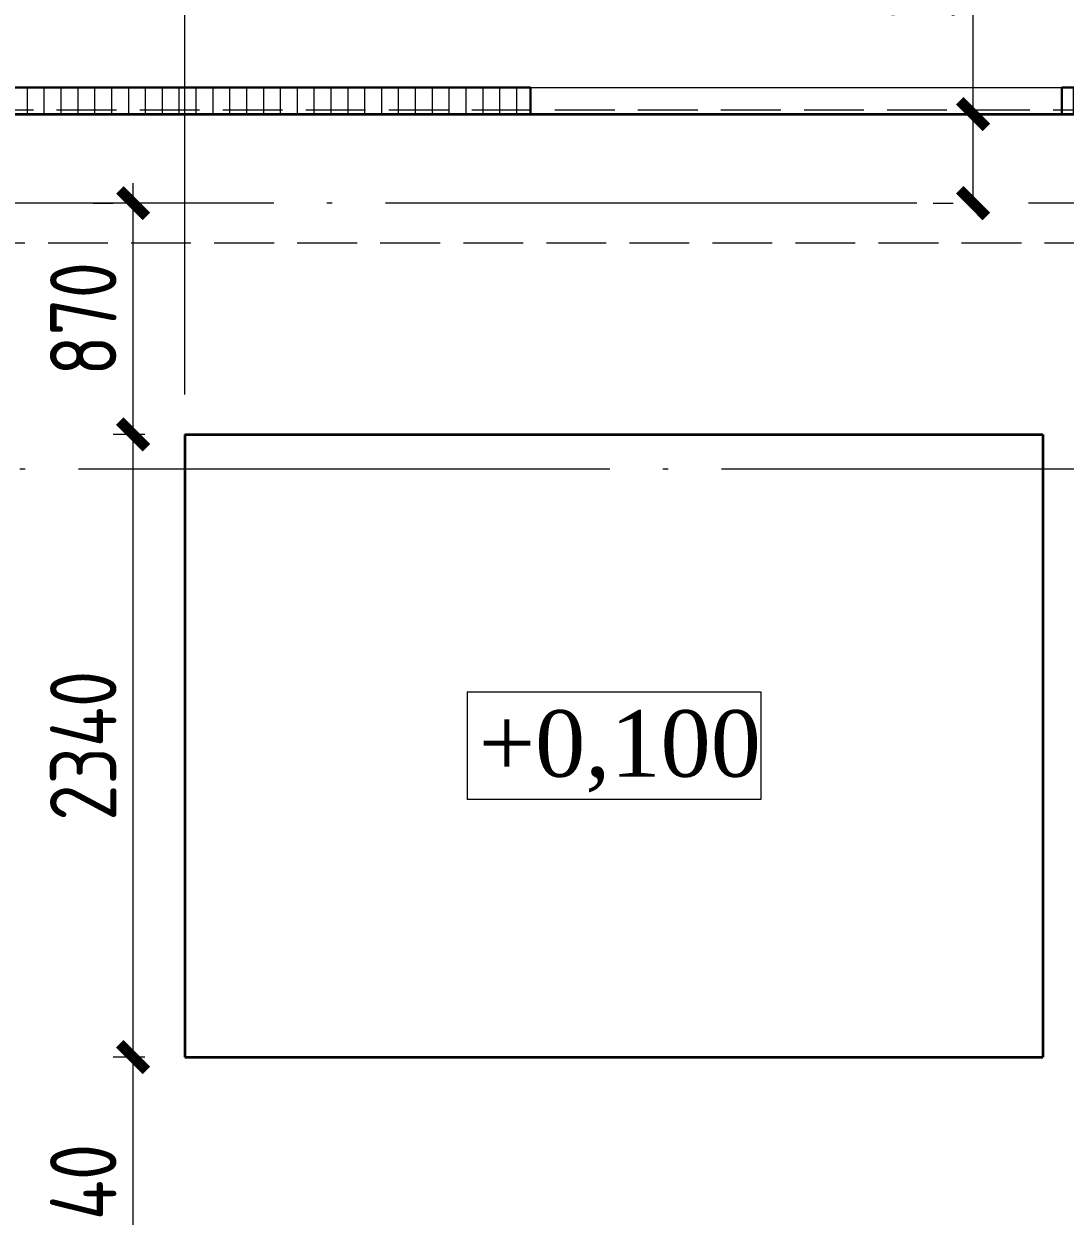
# Model space of a CAD drawing. Extents: x -965262 to 1142518, y -357520 to 71675.
# Drawn here: x 67317 to 71235, y -165963 to -161478 of the extents above; entities that cross this region are included whole.
import ezdxf

# ---------------------------------------------------------------- set-up
doc = ezdxf.new("R2010")
doc.units = 0
doc.header["$LTSCALE"] = 10
doc.linetypes.add('AM_DIN_F_W050x2', pattern=[3.125, 2.25, -0.875])
doc.linetypes.add('DOTE', pattern=[2.42, 2, -0.2, 0.02, -0.2])
doc.layers.get('0').update_dxf_attribs({"linetype": 'CONTINUOUS', "lineweight": 30})
doc.layers.get('Defpoints').update_dxf_attribs({"linetype": 'CONTINUOUS'})
doc.layers.add('DOTE', color=7, linetype='DOTE', lineweight=9)
doc.layers.add('полы', color=3, linetype='CONTINUOUS', lineweight=35)
doc.styles.add('2.5', font='times.ttf', dxfattribs={"height": 2.5})
doc.styles.add('ГОСТ 2м', font='isocpeur.ttf', dxfattribs={"width": 0.8, "height": 250})
doc.dimstyles.new('ГОСТ 2м', dxfattribs={"dimtxt": 250, "dimasz": 100, "dimexe": 75, "dimexo": 150, "dimgap": 62.5, "dimtad": 1, "dimdec": 0, "dimtxsty": 'ГОСТ 2м', "dimblk": 'ARCHTICK', "dimcen": 150, "dimdle": 75, "dimclrd": 256, "dimclre": 256, "dimclrt": 256, "dimadec": 0, "dimazin": 0, "dimtfac": 1, "dimtdec": 0, "dimtmove": 0, "dimatfit": 3, "dimldrblk": 'OBLIQUE', "dimfxl": 1, "dimlwd": 15, "dimlwe": 15, "dimarcsym": 0})

# ---------------------------------------------------------------- blocks, each defined once
blk = doc.blocks.new('_ArchTick')
at = {"color": 0, "linetype": 'ByBlock', "lineweight": 0, "const_width": 0.4}
blk.add_lwpolyline([(-0.5, -0.5), (0.5, 0.5)], dxfattribs=at)
blk = doc.blocks.new('*D1332')
at = {"lineweight": 15, "ltscale": 50, "transparency": 16777216}
for p, q in [((70888.6, -161817.1), (70888.6, -160994.9)), ((70888.6, -162152.1), (70888.6, -161742.1)), ((70738.6, -161817.1), (70813.6, -161817.1)), ((70738.6, -162152.1), (70813.6, -162152.1))]:
    blk.add_line(p, q, dxfattribs=at)
at = {"layer": 'Defpoints', "color": 0, "lineweight": 15, "ltscale": 50, "transparency": 16777216}
for p in [(70888.6, -161817.1), (70888.6, -162152.1, 522.3), (70888.6, -162152.1)]:
    blk.add_point(p, dxfattribs=at)
at = {"lineweight": 15, "ltscale": 50, "transparency": 16777216, "xscale": 100, "yscale": 100, "zscale": 100}
for p, rotation in [((70888.6, -161817.1), 90), ((70888.6, -162152.1), 270)]:
    blk.add_blockref('_ArchTick', p, dxfattribs=dict(at, rotation=rotation))
at = {"lineweight": 15, "ltscale": 50, "transparency": 16777216, "insert": (70701.1, -161247.4), "char_height": 250, "attachment_point": 5, "rotation": 90, "style": 'ГОСТ 2м'}
blk.add_mtext('335', dxfattribs=at)
blk = doc.blocks.new('_Oblique')
at = {"color": 0, "linetype": 'ByBlock', "lineweight": -2}
blk.add_line((-0.5, -0.5), (0.5, 0.5), dxfattribs=at)
blk = doc.blocks.new('*D1396')
at = {"lineweight": 15, "ltscale": 50, "transparency": 16777216}
for p, q in [((67727.8, -166579.1), (67727.8, -165289.1)), ((67772.6, -165364.1), (67652.8, -165364.1)), ((67772.6, -166504.1), (67652.8, -166504.1))]:
    blk.add_line(p, q, dxfattribs=at)
at = {"layer": 'Defpoints', "color": 0, "lineweight": 15, "ltscale": 50, "transparency": 16777216}
for p in [(67727.8, -165364.1), (67922.6, -165364.1, 1451.3), (67922.6, -166504.1, 1451.3)]:
    blk.add_point(p, dxfattribs=at)
at = {"lineweight": 15, "ltscale": 50, "transparency": 16777216, "xscale": 100, "yscale": 100, "zscale": 100}
for p, rotation in [((67727.8, -165364.1), 90), ((67727.8, -166504.1), 270)]:
    blk.add_blockref('_ArchTick', p, dxfattribs=dict(at, rotation=rotation))
at = {"lineweight": 15, "ltscale": 50, "transparency": 16777216, "insert": (67540.3, -165934.1), "char_height": 250, "attachment_point": 5, "rotation": 90, "style": 'ГОСТ 2м'}
blk.add_mtext('1140', dxfattribs=at)
blk = doc.blocks.new('*D1397')
at = {"lineweight": 15, "ltscale": 50, "transparency": 16777216}
for p, q in [((67727.8, -165439.1), (67727.8, -162947.1)), ((67772.6, -163022.1), (67652.8, -163022.1)), ((67772.6, -165364.1), (67652.8, -165364.1))]:
    blk.add_line(p, q, dxfattribs=at)
at = {"layer": 'Defpoints', "color": 0, "lineweight": 15, "ltscale": 50, "transparency": 16777216}
for p in [(67727.8, -163022.1), (67922.6, -163022.1, 2902.6), (67922.6, -165364.1, 1451.3)]:
    blk.add_point(p, dxfattribs=at)
at = {"lineweight": 15, "ltscale": 50, "transparency": 16777216, "xscale": 100, "yscale": 100, "zscale": 100}
for p, rotation in [((67727.8, -163022.1), 90), ((67727.8, -165364.1), 270)]:
    blk.add_blockref('_ArchTick', p, dxfattribs=dict(at, rotation=rotation))
at = {"lineweight": 15, "ltscale": 50, "transparency": 16777216, "insert": (67540.3, -164193.1), "char_height": 250, "attachment_point": 5, "rotation": 90, "style": 'ГОСТ 2м'}
blk.add_mtext('2340', dxfattribs=at)
blk = doc.blocks.new('*D1398')
at = {"lineweight": 15, "ltscale": 50, "transparency": 16777216}
for p, q in [((67727.8, -163097.1), (67727.8, -162077.1)), ((67577.8, -162152.1), (67652.8, -162152.1)), ((67772.6, -163022.1), (67652.8, -163022.1))]:
    blk.add_line(p, q, dxfattribs=at)
at = {"layer": 'Defpoints', "color": 0, "lineweight": 15, "ltscale": 50, "transparency": 16777216}
for p in [(67727.8, -162152.1), (67727.8, -162152.1), (67922.6, -163022.1, 2902.6)]:
    blk.add_point(p, dxfattribs=at)
at = {"lineweight": 15, "ltscale": 50, "transparency": 16777216, "xscale": 100, "yscale": 100, "zscale": 100}
for p, rotation in [((67727.8, -162152.1), 90), ((67727.8, -163022.1), 270)]:
    blk.add_blockref('_ArchTick', p, dxfattribs=dict(at, rotation=rotation))
at = {"lineweight": 15, "ltscale": 50, "transparency": 16777216, "insert": (67540.3, -162587.1), "char_height": 250, "attachment_point": 5, "rotation": 90, "style": 'ГОСТ 2м'}
blk.add_mtext('870', dxfattribs=at)
blk = doc.blocks.new('*D1403')
at = {"lineweight": 15, "ltscale": 100, "transparency": 16777216}
for p, q in [((66907.6, -162167.1), (66907.6, -160954.2)), ((67922.6, -162872.1), (67922.6, -160954.2)), ((66832.6, -161029.2), (67997.6, -161029.2))]:
    blk.add_line(p, q, dxfattribs=at)
at = {"layer": 'Defpoints', "color": 0, "lineweight": 15, "ltscale": 100, "transparency": 16777216}
for p in [(67922.6, -161029.2), (66907.6, -162317.1, 1451.3), (67922.6, -163022.1)]:
    blk.add_point(p, dxfattribs=at)
at = {"lineweight": 15, "ltscale": 100, "transparency": 16777216, "xscale": 100, "yscale": 100, "zscale": 100, "rotation": 180}
blk.add_blockref('_ArchTick', (66907.6, -161029.2), dxfattribs=at)
at = {"lineweight": 15, "ltscale": 100, "transparency": 16777216, "xscale": 100, "yscale": 100, "zscale": 100}
blk.add_blockref('_ArchTick', (67922.6, -161029.2), dxfattribs=at)
at = {"lineweight": 15, "ltscale": 100, "transparency": 16777216, "insert": (67415.1, -160841.7), "char_height": 250, "attachment_point": 5, "style": 'ГОСТ 2м'}
blk.add_mtext('1015', dxfattribs=at)
blk = doc.blocks.new('Старый_фундамент')
at = {"color": 2, "linetype": 'AM_DIN_F_W050x2', "lineweight": 15, "ltscale": 10}
for p, q in [((421515.3, 144604.2), (408315.3, 144604.2)), ((418983.3, 144104.2), (408815.3, 144104.2))]:
    blk.add_line(p, q, dxfattribs=at)

msp = doc.modelspace()

# ---------------------------------------------------------------- hatches: boundary and pattern name
at = {"lineweight": 15}
h = msp.add_hatch(dxfattribs=at)
h.set_pattern_fill('LINE', scale=20, angle=90, style=0)
h.set_pattern_definition([(90, (948265.65, -632928.98), (-63.5, 4e-15), [])])
h.paths.add_polyline_path([(71223, -161717.1), (71222.6, -161717.1), (71222.6, -161817.1), (71223, -161817.1)])
h.paths.add_polyline_path([(69222.6, -161717.1), (69203, -161717.1), (69203, -161817.1), (69222.6, -161817.1)], flags=16)
h.paths.add_polyline_path([(77857.6, -161817.1), (77757.6, -161817.1), (77757.6, -162717.1), (77857.6, -162717.1)], flags=17)
h.paths.add_polyline_path([(65087.6, -161817.1), (64987.6, -161817.1), (64987.6, -162717.1), (65087.6, -162717.1)])
h.paths.add_polyline_path([(65087.6, -161817.1), (64987.6, -161817.1), (64987.6, -162717.1), (65087.6, -162717.1)], flags=17)
h.paths.add_polyline_path([(69222.6, -161717.1), (64987.6, -161717.1), (64987.6, -161817.1), (69222.6, -161817.1)])
h.paths.add_polyline_path([(71722.6, -161717.1), (71222.6, -161717.1), (71222.6, -161817.1), (71722.6, -161817.1)])
h.paths.add_polyline_path([(75222.6, -161717.1), (74722.6, -161717.1), (74722.6, -161817.1), (75222.6, -161817.1)])
h.paths.add_polyline_path([(77857.6, -161717.1), (77222.6, -161717.1), (77222.6, -161817.1), (77857.6, -161817.1)])
h.paths.add_polyline_path([(77857.6, -161817.1), (77757.6, -161817.1), (77757.6, -162717.1), (77857.6, -162717.1)], flags=17)
h.paths.add_polyline_path([(74722.6, -161817.1), (74723, -161817.1), (74723, -161717.1), (74722.6, -161717.1)])
h.paths.add_polyline_path([(75222.6, -161817.1), (75203, -161817.1), (75203, -161717.1), (75222.6, -161717.1)])
h.paths.add_polyline_path([(77223, -161717.1), (77222.6, -161717.1), (77222.6, -161817.1), (77223, -161817.1)])
h.paths.add_polyline_path([(75223, -161817.1), (75203.4, -161817.1), (75203.4, -161717.1), (75223, -161717.1)])
h.paths.add_polyline_path([(69223, -161817.1), (69203, -161817.1), (69203, -161717.1), (69223, -161717.1)])

# ---------------------------------------------------------------- linework, layer by layer
at = {"color": 7, "extrusion": (0, 0, -1)}
for p, q in [((64987.6, -161717.1, -3259.8), (69223, -161717.1, -6519.6)), ((69223, -161717.1, -6519.6), (69223, -161817.1, -6519.6)), ((71223, -161717.1, -6519.6), (71722.6, -161717.1, -6519.6)), ((71223, -161817.1, -6519.6), (71223, -161717.1, -6519.6)), ((69223, -161817.1, -6519.6), (64987.6, -161817.1, -3259.8)), ((71722.6, -161817.1, -3259.8), (71223, -161817.1, -6519.6))]:
    msp.add_line(p, q, dxfattribs=at)
at = {"color": 7, "lineweight": 15}
for p, q in [((69223, -161717.1, -6519.6), (71223, -161717.1, -6519.6)), ((69223, -161817.1, -6519.6), (71223, -161817.1, -6519.6))]:
    msp.add_line(p, q, dxfattribs=at)
at = {"layer": 'DOTE', "color": 7, "ltscale": 100}
for p, q in [((77937.5, -162152.1, -4711.1), (55067.3, -162152.1, -4711.1)), ((108241.9, -163152.1, -4711.1), (55067.3, -163152.1, -4711.1))]:
    msp.add_line(p, q, dxfattribs=at)
at = {"layer": 'полы', "ltscale": 50}
for p, q in [((65087.6, -161817.1, -3259.8), (77757.6, -161817.1, -3259.8)), ((67922.6, -163022.1, -3259.8), (71151.6, -163022.1, -3259.8)), ((67922.6, -165364.1, -3259.8), (71151.6, -165364.1, -3259.8))]:
    msp.add_line(p, q, dxfattribs=at)
at = {"layer": 'полы', "ltscale": 100, "extrusion": (0, -1, 0)}
for p, q in [((67922.6, -163022.1, -4711.1), (67922.6, -165364.1, -4711.1)), ((71151.6, -163022.1, -4711.1), (71151.6, -165364.1, -4711.1))]:
    msp.add_line(p, q, dxfattribs=at)
at = {"layer": 'полы', "color": 7, "lineweight": 0}
for p, q in [((68984.6, -163990.6, -3259.8), (68984.6, -164395.7, -3259.8)), ((68984.6, -163990.6, -3259.8), (70089.6, -163990.6, -3259.8)), ((70089.6, -163990.6, -3259.8), (70089.6, -164395.7, -3259.8)), ((70089.6, -164395.7, -3259.8), (68984.6, -164395.7, -3259.8))]:
    msp.add_line(p, q, dxfattribs=at)
at = {"layer": 'полы', "lineweight": 0, "ltscale": 50, "elevation": -4711.1}
msp.add_lwpolyline([(67922.6, -165364.1), (71151.6, -165364.1), (71151.6, -163022.1), (67922.6, -163022.1)], close=True, dxfattribs=at)

# ---------------------------------------------------------------- block references
at = {"color": 2, "linetype": 'AM_DIN_F_W050x2', "lineweight": 15}
msp.add_blockref('Старый_фундамент', (-342912.7, -306406.6, -4711.1), dxfattribs=at)

# ---------------------------------------------------------------- texts
at = {"layer": 'полы', "color": 7, "style": '2.5'}
msp.add_text('+0,100', height=250, dxfattribs=at).set_placement((69027.8, -164309.8, -3259.8))

# ---------------------------------------------------------------- dimensions: what is measured, and where the dimension line sits
at = {"lineweight": 15, "ltscale": 100}
dim = msp.add_linear_dim(base=(67922.6, -161029.2, -4711.1), p1=(66907.6, -162317.1, -3259.8), p2=(67922.6, -163022.1, -4711.1), dimstyle='ГОСТ 2м', dxfattribs=at)
dim.commit()
dim.dimension.update_dxf_attribs({"geometry": '*D1403', "text_midpoint": (67415.1, -160841.7, -4711.1)})
at = {"lineweight": 15, "ltscale": 50}
dim = msp.add_linear_dim(base=(70888.6, -162152.1, -4711.1), p1=(70888.6, -161817.1, -4711.1), p2=(70888.6, -162152.1, -4188.8), angle=90, dimstyle='ГОСТ 2м', dxfattribs=at)
dim.commit()
dim.dimension.update_dxf_attribs({"geometry": '*D1332', "text_midpoint": (70888.6, -161247.4, -4711.1), "dimtype": 160})
for base, p1, p2, picture, middle in [((67727.8, -162152.1, -6162.4), (67922.6, -163022.1, -3259.8), (67727.8, -162152.1, -6162.4), '*D1398', (67540.3, -162587.1, -6162.4)), ((67727.8, -165364.1, -6162.4), (67922.6, -166504.1, -4711.1), (67922.6, -165364.1, -4711.1), '*D1396', (67540.3, -165934.1, -6162.4))]:
    dim = msp.add_linear_dim(base=base, p1=p1, p2=p2, angle=90, dimstyle='ГОСТ 2м', dxfattribs=at)
    dim.commit()
    dim.dimension.update_dxf_attribs({"geometry": picture, "text_midpoint": middle})
dim = msp.add_linear_dim(base=(67727.8, -163022.1, -6162.4), p1=(67922.6, -165364.1, -4711.1), p2=(67922.6, -163022.1, -3259.8), angle=90, text='2340', dimstyle='ГОСТ 2м', dxfattribs=at)
dim.commit()
dim.dimension.update_dxf_attribs({"geometry": '*D1397', "text_midpoint": (67540.3, -164193.1, -6162.4)})

doc.saveas('drawing.dxf')
